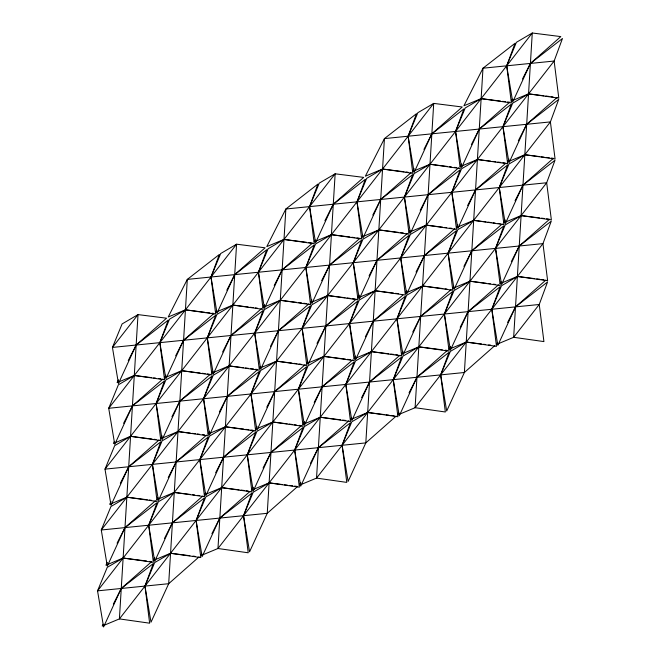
<?xml version="1.0" encoding="UTF-8"?>
<svg xmlns="http://www.w3.org/2000/svg" width="660" height="660" viewBox="0 0 660 660"><rect width="100%" height="100%" fill="white"/><g stroke="black" fill="none" stroke-linecap="round" stroke-linejoin="round"><path stroke-width="0.99" d="M118.478 379.879L117.084 382.627L134.293 375.466L151.618 377.644M128.246 360.624L136.15 345.031L166.551 318.194L138.014 314.605L122.108 323.936L112.439 347.416L118.462 383.559L136.15 345.031L168.185 320.133L159.86 342.647L164.538 379.748L134.293 375.466L118.387 384.796L108.718 408.276L114.741 444.419L132.429 405.892L162.83 379.054M114.295 441.656L113.363 443.487L130.564 436.326L146.875 438.38M123.593 423.316L132.429 405.892L164.464 380.993L156.139 403.507L160.817 440.608L130.564 436.326L114.667 445.665L104.998 469.136L111.02 505.279L128.708 466.752L159.101 439.915M165.899 375.103L164.505 377.858L181.714 370.689L194.964 372.364M175.667 355.847L183.571 340.263L213.972 313.426L211.934 313.17M111.037 501.6L109.642 504.347L126.844 497.186L147.23 499.752M120.335 483.26L128.708 466.752L160.743 441.853L152.419 464.368L157.096 501.468L126.844 497.186L110.946 506.525L101.277 529.996L107.299 566.14L124.987 527.612L155.38 500.775M216.579 310.39L215.647 312.229L232.856 305.06L248.143 306.991M226.809 290.218L234.721 274.634L265.114 247.797L236.577 244.2L220.679 253.539L211.01 277.018L215.688 314.119L185.435 309.829L168.226 316.998L187.3 279.403L219.326 254.504L211.01 277.018L217.033 313.153L234.721 274.634L266.755 249.727L258.431 272.25L263.109 309.35L232.856 305.06L216.959 314.399L207.281 337.879L211.959 374.979L181.714 370.689L165.808 380.028L156.139 403.507L162.162 439.651L179.85 401.123L210.251 374.286M162.179 435.963L160.784 438.718L177.994 431.558L190.22 433.092M171.946 416.707L179.85 401.123L211.885 376.225L203.56 398.739L208.238 435.839L177.994 431.558L162.088 440.888L152.419 464.368L158.441 500.511L176.129 461.983L206.522 435.146M107.316 562.46L105.913 565.207L123.123 558.046L146.561 561M117.076 543.205L124.987 527.612L157.022 502.714L148.698 525.228L153.376 562.328L123.123 558.046L107.225 567.385L97.548 590.857L103.579 627L121.258 588.472L151.66 561.635L149.622 561.38M212.858 371.25L211.926 373.09L229.136 365.921L243.4 367.719M222.626 351.995L230.992 335.495L261.393 308.657M157.987 497.747L157.063 499.579L174.265 492.418L190.575 494.464M168.226 477.568L176.129 461.983L208.164 437.085L199.84 459.599L204.517 496.699L174.265 492.418L158.367 501.748L148.698 525.228L154.72 561.371L172.408 522.844L202.801 496.007M264.47 304.705L263.068 307.453L280.277 300.292L296.587 302.346M274.23 285.45L282.142 269.866L312.535 243.028M103.125 624.236L102.193 626.068L119.402 618.907L554.128 61.042L562.452 38.528L530.417 63.434L522.505 79.019M113.355 604.065L121.258 588.472L153.293 563.574L144.969 586.088L149.647 623.188L119.402 618.907L138.014 314.605L112.439 347.416L539.236 304.491L547.561 281.968L515.526 306.875L507.614 322.459M209.599 431.194L208.205 433.95L225.415 426.781L243.754 429.091M219.367 411.939L227.271 396.355L257.672 369.517L255.635 369.262M315.142 239.992L314.218 241.824L331.419 234.663L349.767 236.973M324.91 220.737L333.284 204.229L363.676 177.392L335.148 173.803L319.242 183.142L309.573 206.613L314.251 243.721L283.998 239.431L266.797 246.592L285.863 209.005L317.897 184.099L309.573 206.613L315.596 242.756L333.284 204.229L365.318 179.33L356.994 201.844L361.672 238.945L331.419 234.663L315.521 244.002L305.852 267.473L310.53 304.582L280.277 300.292L264.379 309.631L254.702 333.11L259.38 370.21L229.136 365.921L213.229 375.26L203.56 398.739L209.583 434.882L227.271 396.355L259.306 371.448L250.982 393.971L255.659 431.071L225.415 426.781L209.509 436.12L199.84 459.599L205.862 495.742L223.55 457.215L253.943 430.378M154.737 557.692L153.334 560.439L170.544 553.278L189.907 555.712M164.497 538.428L172.408 522.844L204.443 497.945L196.119 520.459L200.797 557.56L170.544 553.278L154.646 562.609L144.969 586.088L151 622.231L168.688 583.704L187.3 279.403L542.957 243.623L551.281 221.108L519.247 246.015L511.343 261.599M260.279 366.481L259.347 368.313L276.557 361.152L291.844 363.074M270.509 346.31L278.413 330.726L308.814 303.889M205.408 492.97L204.484 494.81L221.686 487.641L239.011 489.827M215.647 472.799L223.55 457.215L255.585 432.316L247.261 454.831L251.938 491.931L221.686 487.641L205.788 496.98L196.119 520.459L202.142 556.603L219.829 518.075L250.222 491.238M311.891 299.937L310.489 302.684L327.698 295.523L345.023 297.701M321.651 280.682L329.563 265.089L359.956 238.252M257.021 426.426L255.626 429.173L272.836 422.012L287.1 423.811M266.788 407.171L274.692 391.586L305.093 364.749M362.563 235.224L361.639 237.055L378.84 229.895L398.203 232.328M372.801 215.053L380.704 199.46L411.097 172.623M201.688 553.831L200.764 555.67L217.965 548.501L550.399 121.902L558.723 99.388L526.688 124.294L518.323 140.794M211.918 533.659L219.829 518.075L251.864 493.177L243.54 515.691L248.218 552.791L217.965 548.501L236.577 244.2L108.718 408.276L464.384 372.504L494.777 345.667M307.7 361.713L306.768 363.545L323.977 356.383L345.378 359.081M316.998 343.373L325.842 325.949L356.235 299.112M414.175 168.671L412.78 171.427L429.99 164.257L447.315 166.444M423.943 149.416L431.846 133.832L462.247 106.994L433.711 103.397L417.805 112.736L408.136 136.216L412.813 173.316L382.569 169.034L365.359 176.195L384.425 138.6L416.46 113.701L408.136 136.216L414.158 172.359L431.846 133.832L463.881 108.933L455.557 131.447L460.234 168.548L429.99 164.257L414.084 173.596L404.415 197.076L409.093 234.176L378.84 229.895L362.942 239.225L353.273 262.705L357.951 299.813L327.698 295.523L311.8 304.862L302.123 328.334L306.801 365.442L276.557 361.152L260.65 370.491L250.982 393.971L257.004 430.106L274.692 391.586L306.727 366.679L298.402 389.202L303.08 426.302L272.836 422.012L256.93 431.351L247.261 454.831L253.283 490.966L270.971 452.446L301.373 425.609L299.326 425.353M253.3 487.286L251.905 490.042L269.107 482.872L282.356 484.539M263.068 468.031L270.971 452.446L303.006 427.54L294.682 450.062L299.359 487.162L269.107 482.872L253.209 492.212L243.54 515.691L249.562 551.826L267.25 513.307L285.863 209.005L546.678 182.762L555.002 160.248L522.967 185.155L515.064 200.739M359.312 295.168L357.918 297.916L375.119 290.755L393.467 293.065M369.072 275.913L376.984 260.32L407.377 233.483M304.441 421.657L303.047 424.405L320.257 417.244L340.634 419.81M314.209 402.402L322.113 386.81L352.514 359.972M409.992 230.455L409.06 232.287L426.261 225.118L442.571 227.172M420.222 210.276L428.126 194.692L458.527 167.855M355.583 356.029L354.189 358.776L371.399 351.615L388.724 353.793M365.351 336.773L373.263 321.181L402.897 295.02M461.596 163.903L460.202 166.658L477.411 159.489L490.66 161.155M471.364 144.647L479.267 129.063L509.668 102.226L507.631 101.97M300.721 482.518L299.326 485.265L316.536 478.104L546.678 182.762L551.356 219.871L521.111 215.581L503.902 222.742L505.296 219.995M310.489 463.262L318.392 447.67L348.793 420.832M406.733 290.392L405.339 293.147L422.54 285.978L442.926 288.552M416.031 272.06L424.405 255.552L454.798 228.715M512.275 99.19L511.343 101.021L528.553 93.86L543.84 95.782M351.4 417.805L350.468 419.636L367.678 412.475L383.98 414.529M361.63 397.633L369.534 382.041L399.935 355.204M457.875 224.763L456.481 227.518L473.69 220.349L485.917 221.892M467.643 205.507L475.546 189.923L505.948 163.086M403.012 351.252L401.61 354.007L418.82 346.846L442.258 349.792M412.772 331.996L420.684 316.412L451.077 289.575M509.017 159.134L507.622 161.881L524.832 154.72L539.096 156.519M453.684 286.539L452.76 288.379L469.961 281.209L486.271 283.264M463.922 266.368L471.826 250.784L502.219 223.946M398.822 413.036L397.889 414.868L415.099 407.707L542.957 243.623L547.635 280.731L517.382 276.441L500.181 283.602L501.105 281.771M409.051 392.857L416.955 377.272L447.356 350.435L445.318 350.179M450.433 346.483L449.031 349.239L466.24 342.07L481.528 344M460.193 327.228L468.105 311.644L498.498 284.807M497.384 342.631L496.46 344.471L513.661 337.301L539.236 304.491L543.914 341.591L513.661 337.301L532.273 33L560.81 36.597L530.417 63.434L512.729 101.953L506.707 65.819L515.031 43.296L482.996 68.203L463.922 105.798L481.132 98.629L500.494 101.071M557.089 97.457L526.688 124.294L509.008 162.814L502.978 126.679L511.302 104.156L479.267 129.063L461.579 167.582L455.557 131.447L465.226 107.968L481.132 98.629L511.385 102.919L506.707 65.819L516.376 42.339L532.273 33L97.548 590.857L168.688 583.704L199.081 556.867M549.64 219.178L519.247 246.015L501.559 284.534L495.536 248.399L503.861 225.877L471.826 250.784L454.138 289.311L448.115 253.168L456.439 230.653L424.405 255.552L406.717 294.079L400.694 257.936L409.018 235.422L376.984 260.32L359.296 298.848L353.273 262.705L361.597 240.19L329.563 265.089L311.875 303.616L305.852 267.473L314.176 244.959L282.142 269.866L264.454 308.385L258.431 272.25L268.1 248.77L283.998 239.431L306.421 242.253M297.643 486.469L267.25 513.307L101.277 529.996L433.711 103.397L415.099 407.707L445.343 411.988L440.674 374.888L448.99 352.374L416.955 377.272L399.275 415.8L393.245 379.657L401.569 357.142L369.534 382.041L351.854 420.568L345.823 384.425L354.148 361.911L322.113 386.81L304.425 425.337L298.402 389.202L308.072 365.722L323.977 356.383L354.23 360.673L349.552 323.565L357.877 301.051L325.842 325.949L308.154 364.477L302.123 328.334L310.447 305.819L278.413 330.726L260.733 369.245L254.702 333.11L263.026 310.588L230.992 335.495L213.312 374.022L207.281 337.879L215.605 315.364L183.571 340.263L165.883 378.79L159.86 342.647L169.529 319.168L185.435 309.829L204.798 312.271M545.919 280.038L515.526 306.875L497.838 345.394L491.815 309.26L500.14 286.737L468.105 311.644L450.417 350.171L444.394 314.028L452.719 291.514L420.684 316.412L402.996 354.94L396.974 318.796L405.298 296.282L373.263 321.181L355.575 359.708L349.552 323.565L359.221 300.085L375.119 290.755L405.372 295.036L400.694 257.936L410.363 234.457L426.261 225.118L456.514 229.408L451.836 192.307L460.16 169.793L428.126 194.692L410.438 233.219L404.415 197.076L412.739 174.562L380.704 199.46L363.016 237.988L356.994 201.844L366.663 178.365L382.569 169.034L403.969 171.724M396.214 416.064L365.813 442.901L348.125 481.429L342.103 445.285L350.427 422.771L318.392 447.67L300.704 486.197L294.682 450.062L304.351 426.583L320.257 417.244L350.501 421.534L345.823 384.425L355.501 360.954L371.399 351.615L401.651 355.897L396.974 318.796L406.642 295.317L422.54 285.978L452.793 290.268L448.115 253.168L457.784 229.688L473.69 220.349L503.935 224.639L499.257 187.539L507.581 165.017L475.546 189.923L457.858 228.442L451.836 192.307L461.505 168.828L477.411 159.489L507.656 163.779L502.978 126.679L512.655 103.199L528.553 93.86L558.806 98.15L554.128 61.042L482.996 68.203L464.384 372.504L446.696 411.031L440.674 374.888L450.343 351.409L466.24 342.07L496.493 346.36L491.815 309.26L501.484 285.78L517.382 276.441L534.707 278.627M545.878 96.038L548.938 96.426M550.976 96.682L553.014 96.938M502.532 101.326L505.593 101.714M541.134 156.775L544.195 157.162M546.232 157.418L549.293 157.798M551.331 158.062L553.369 158.317L522.967 185.155L505.279 223.674L499.257 187.539L508.926 164.06L524.832 154.72L555.077 159.011L550.399 121.902L384.425 138.6L365.813 442.901L104.998 469.136L335.148 173.803L316.536 478.104L346.78 482.394L342.103 445.285L351.772 421.814L367.678 412.475L397.922 416.757L393.245 379.657L402.922 356.177L418.82 346.846L449.072 351.128L444.394 314.028L454.063 290.548L469.961 281.209L500.214 285.5L495.536 248.399L505.205 224.92L521.111 215.581L539.451 217.891M492.698 161.419L495.751 161.799M497.788 162.055L500.849 162.442M502.887 162.698L504.925 162.954M449.353 166.7L451.39 166.955M454.443 167.343L456.481 167.599M406.007 171.98L408.045 172.243M541.489 218.147L544.549 218.534M546.587 218.79L548.625 219.046M487.954 222.148L491.015 222.535M493.053 222.791L495.091 223.047M498.143 223.435L500.181 223.69M444.609 227.428L446.647 227.692M449.707 228.071L451.745 228.327M400.249 232.584L403.301 232.972M351.805 237.229L354.865 237.616M356.903 237.872L358.941 238.128M308.459 242.509L311.52 242.897M536.745 278.883L539.806 279.262M541.843 279.518L543.881 279.782M488.309 283.519L490.347 283.775M493.408 284.163L495.445 284.419M444.964 288.808L447.002 289.063M395.505 293.32L398.558 293.7M347.061 297.957L350.122 298.345M352.159 298.6L355.212 298.988M298.625 302.602L301.678 302.989M303.715 303.245L306.776 303.633M250.181 307.246L253.242 307.626M255.28 307.89L257.317 308.146M483.565 344.256L485.603 344.512M488.664 344.899L490.702 345.155M206.836 312.526L209.896 312.914M390.761 354.049L393.822 354.436M395.86 354.692L397.897 354.948M347.416 359.337L350.476 359.716M293.882 363.338L296.934 363.718M298.98 363.974L301.018 364.229M245.438 367.975L248.498 368.362M250.536 368.618L253.597 369.006M197.002 372.62L200.054 372.999M202.092 373.263L205.153 373.642M207.19 373.898L209.228 374.162M153.656 377.899L155.694 378.155M158.746 378.543L160.784 378.799M386.017 414.785L389.078 415.165M391.116 415.429L394.177 415.808M342.672 420.065L345.733 420.453M289.138 424.066L292.198 424.454M294.236 424.71L296.274 424.966M245.792 429.346L248.853 429.734M250.891 429.99L252.928 430.246M192.258 433.348L195.319 433.736M197.356 433.991L199.394 434.247M202.447 434.635L204.484 434.89M148.912 438.636L151.973 439.015M154.011 439.271L156.049 439.535M284.394 484.795L287.455 485.183M289.492 485.438L292.553 485.826M294.591 486.082L296.629 486.337M241.048 490.083L244.109 490.471M246.147 490.726L248.185 490.982M192.613 494.728L194.65 494.983M197.711 495.363L199.749 495.619M149.267 500.008L151.305 500.263M192.968 556.099L195.005 556.355"/></g></svg>
